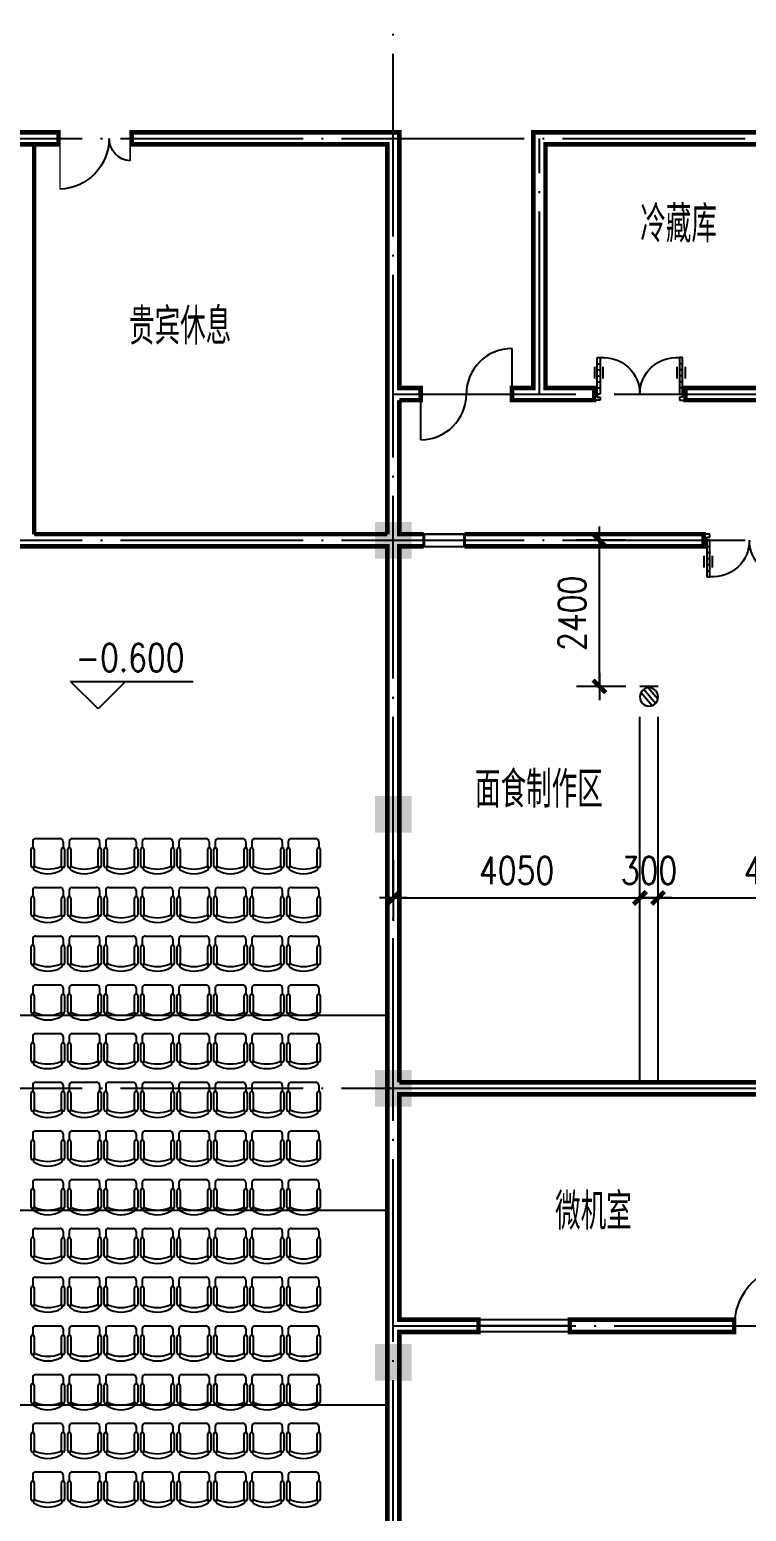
# Model space of a CAD drawing. Extents: x -55219 to 470149, y 494712 to 780039.
# Drawn here: x -26522 to -14747, y 734334 to 758667 of the extents above; entities that cross this region are included whole.
import ezdxf
from ezdxf.enums import TextEntityAlignment as Align

# ---------------------------------------------------------------- set-up
doc = ezdxf.new("R2010")
doc.units = 0
doc.header["$LTSCALE"] = 1500
doc.header["$MEASUREMENT"] = 0
for name, pattern in [('DASHED', [5.25, 4, -1.25]), ('DOTE', [2.42, 2, -0.2, 0.02, -0.2]), ('GPL3', [2, 1, 1])]:
    doc.linetypes.add(name, pattern=pattern)
doc.layers.get('0').update_dxf_attribs({"linetype": 'CONTINUOUS'})
doc.layers.get('DEFPOINTS').update_dxf_attribs({"linetype": 'CONTINUOUS'})
for name, color, linetype in [('COLUMN', 7, 'CONTINUOUS'), ('DOTE', 1, 'DOTE'), ('HA', 141, 'CONTINUOUS'), ('JPXPP', 6, 'DASHED'), ('LVTRY', 6, 'CONTINUOUS'), ('PUB_DIM', 3, 'CONTINUOUS'), ('PUB_TEXT', 7, 'CONTINUOUS'), ('PUB_WALL', 255, 'CONTINUOUS'), ('STAIR', 2, 'CONTINUOUS'), ('WALL', 255, 'CONTINUOUS'), ('WINDOW', 2, 'CONTINUOUS'), ('WINDOW_TEXT', 7, 'CONTINUOUS')]:
    doc.layers.add(name, color=color, linetype=linetype)
doc.styles.add('_HZTXT', font='txt.shx', dxfattribs={"width": 0.8, "bigfont": 'hztxt.shx'})
doc.styles.add('DIM_FONT', font='SIMPLEX.shx', dxfattribs={"width": 0.8})
doc.styles.add('GPSXW', font='txt.shx', dxfattribs={"width": 0.8, "bigfont": 'hztxt.shx'})
doc.styles.add('SIMPLEX', font='SIMPLEX.SHX')
doc.dimstyles.new('AXIS150', dxfattribs={"dimscale": 1.5, "dimtxt": 300, "dimasz": 1, "dimexe": 250, "dimexo": 300, "dimgap": 150, "dimtad": 1, "dimdec": 0, "dimzin": 0, "dimdsep": 46, "dimtxsty": 'DIM_FONT', "dimblk": '_DIMX', "dimcen": 0.09, "dimse1": 1, "dimse2": 1, "dimclrt": 7, "dimadec": 0, "dimazin": 0, "dimtfac": 1, "dimtdec": 0, "dimtix": 1, "dimtmove": 2, "dimatfit": 3, "dimldrblk": '_DIMX', "dimfxl": 1, "dimtolj": 1, "dimtzin": 0, "dimarcsym": 0})
doc.dimstyles.new('DIMB150', dxfattribs={"dimscale": 1.5, "dimtxt": 300, "dimasz": 1, "dimexe": 250, "dimexo": 300, "dimgap": 150, "dimtad": 1, "dimdec": 0, "dimzin": 0, "dimdsep": 46, "dimtxsty": 'DIM_FONT', "dimblk": '_DIMX', "dimcen": 0.09, "dimse2": 1, "dimclrt": 7, "dimadec": 0, "dimazin": 0, "dimtfac": 1, "dimtdec": 0, "dimtix": 1, "dimtmove": 2, "dimatfit": 3, "dimldrblk": '_DIMX', "dimfxl": 1, "dimtolj": 1, "dimtzin": 0, "dimarcsym": 0})
doc.dimstyles.new('DIMN150', dxfattribs={"dimscale": 1.5, "dimtxt": 300, "dimasz": 1, "dimexe": 250, "dimexo": 300, "dimgap": 150, "dimtad": 1, "dimdec": 0, "dimzin": 0, "dimdsep": 46, "dimtxsty": 'DIM_FONT', "dimblk": '_DIMX', "dimcen": 0.09, "dimclrt": 7, "dimadec": 0, "dimazin": 0, "dimtfac": 1, "dimtdec": 0, "dimtix": 1, "dimtmove": 2, "dimatfit": 3, "dimldrblk": '_DIMX', "dimfxl": 1, "dimtolj": 1, "dimtzin": 0, "dimarcsym": 0})

# ---------------------------------------------------------------- blocks, each defined once
blk = doc.blocks.new('A$C10C47CB4')
at = {"layer": 'PUB_DIM'}
for p, q in [((450, 0), (0, 450)), ((0, 450), (900, 450)), ((900, 450), (450, 0)), ((450, 450), (2015, 450))]:
    blk.add_line(p, q, dxfattribs=at)
blk = doc.blocks.new('_FZH')
blk.add_solid([(0.5, 0.5), (0.5, -0.5), (-0.5, 0.5), (-0.5, -0.5)])
blk = doc.blocks.new('_DBLK')
blk.add_line((-0.5, 0), (0, -0.866))
blk.add_arc((-0.5, 0), 1, 300, 0)
at = {"layer": 'WINDOW_TEXT', "style": 'SIMPLEX', "flags": 9}
blk.add_attdef('A', text='', height=1, dxfattribs=at).set_placement((0, 1.5), align=Align.MIDDLE)
blk = doc.blocks.new('_WBLK')
for p, q in [((-0.5, 0.5), (0.5, 0.5)), ((-0.5, 0), (0.5, 0)), ((-0.5, -0.5), (0.5, -0.5))]:
    blk.add_line(p, q)
at = {"layer": 'WINDOW_TEXT', "style": 'SIMPLEX', "flags": 9}
blk.add_attdef('A', text='', height=1, dxfattribs=at).set_placement((0, 1.5), align=Align.MIDDLE)
blk = doc.blocks.new('M_A17ORW')
at = {"const_width": 0.02}
for points in [[(-0.481, -0.001), (-0.481, -0.308)], [(0.481, 0.001), (0.481, -0.691)]]:
    blk.add_lwpolyline(points, dxfattribs=at)
for centre, radius, start, end in [((-0.501, -0.003), 0.307, 274.2492, 0.2101), ((0.505, 0.002), 0.699, 180.2762, 268.0603)]:
    blk.add_arc(centre, radius, start, end)
blk = doc.blocks.new('M_C32CXI')
for p, q in [((-188, 275), (87, 275)), ((212, 250), (112, 250)), ((87, 225), (-188, 225)), ((262, 200), (262, -200)), ((-188, -225), (87, -225)), ((87, -275), (-188, -275)), ((212, -250), (112, -250))]:
    blk.add_line(p, q)
for centre, radius, start, end in [((-188, 250), 25, 90, 270), ((87, 250), 25, 270, 90), ((212, 200), 50, 0, 90), ((111, 0), 426, 148.1092, 211.8908), ((-227, 210), 28.1, 338.7607, 148.1092), ((314, 0), 552, 158.7607, 201.2393), ((-227, -210), 28.1, 211.8908, 21.2393), ((-188, -250), 25, 90, 270), ((87, -250), 25, 270, 90), ((212, -200), 50, 270, 0)]:
    blk.add_arc(centre, radius, start, end)
at = {"width": 0.8, "flags": 9}
for tag in ['XSIZE', 'YSIZE']:
    blk.add_attdef(tag, (0, 0), '', height=0.5, dxfattribs=at)
blk = doc.blocks.new('M_A11UZJ')
for p, q in [((0.5, 0), (0.5, 0.5)), ((-0.5, -0.5), (-0.5, 0))]:
    blk.add_line(p, q)
for centre, start, end in [((-0.5, 0), 0, 0), ((0.5, 0), 90, 180), ((-0.5, 0), 270, 0)]:
    blk.add_arc(centre, 0.5, start, end)
blk = doc.blocks.new('M_A21OEG')
for p, q in [((-0.467, 0), (-0.467, 0.4)), ((-0.467, 0), (-0.467, 0.4)), ((-0.467, 0.4), (-0.433, 0.4)), ((-0.467, 0), (-0.467, 0.4)), ((-0.467, 0.333), (-0.433, 0.333)), ((-0.433, 0.4), (-0.433, 0)), ((-0.433, 0.4), (-0.433, 0)), ((0.433, 0.4), (0.433, 0)), ((0.467, 0.4), (0.433, 0.4)), ((0.467, 0.333), (0.433, 0.333)), ((0.467, 0), (0.467, 0.4)), ((-0.495, 0.3), (-0.495, 0.172)), ((-0.467, 0.267), (-0.433, 0.267)), ((-0.467, 0.2), (-0.433, 0.2)), ((-0.405, 0.3), (-0.405, 0.172)), ((0.405, 0.3), (0.405, 0.172)), ((0.467, 0.267), (0.433, 0.267)), ((0.467, 0.2), (0.433, 0.2)), ((0.495, 0.3), (0.495, 0.172)), ((-0.5, 0), (-0.467, 0)), ((-0.5, -0.067), (-0.5, 0)), ((-0.5, -0.067), (-0.5, 0)), ((-0.467, 0.133), (-0.433, 0.133)), ((-0.467, 0.067), (-0.433, 0.067)), ((-0.467, 0), (-0.467, -0.033)), ((-0.433, 0), (-0.467, 0)), ((-0.433, 0), (-0.467, 0)), ((-0.467, 0), (-0.467, -0.033)), ((-0.433, 0), (-0.467, 0)), ((0.467, 0.133), (0.433, 0.133)), ((0.467, 0.067), (0.433, 0.067)), ((0.433, 0), (0.467, 0)), ((0.467, 0), (0.467, -0.033)), ((0.5, 0), (0.467, 0)), ((0.5, -0.067), (0.5, 0)), ((-0.433, -0.067), (-0.5, -0.067)), ((-0.467, -0.033), (-0.433, -0.033)), ((-0.433, -0.033), (-0.433, -0.067)), ((0.467, -0.033), (0.433, -0.033)), ((0.433, -0.033), (0.433, -0.067)), ((0.433, -0.067), (0.5, -0.067))]:
    blk.add_line(p, q)
for centre, start, end in [((-0.4, 0.001), 359.8007, 94.7805), ((0.4, 0.001), 85.2195, 180.1993)]:
    blk.add_arc(centre, 0.4, start, end)
blk = doc.blocks.new('WST61')
for p, q in [((-0.484, -0.122), (0.051, 0.495)), ((-0.359, -0.351), (0.283, 0.408)), ((-0.154, -0.476), (0.436, 0.233))]:
    blk.add_line(p, q)
blk.add_circle((0, 0), 0.5)
at = {"linetype": 'GPL3', "style": 'GPSXW', "flags": 1}
for tag, p in [('SX1', (0.417, 0.038)), ('SX2', (0.392, -0.134))]:
    blk.add_attdef(tag, p, '', height=0.1, dxfattribs=at)
blk = doc.blocks.new('_DIMX')
blk.add_line((-150, 0), (150, 0))
at = {"const_width": 50}
blk.add_lwpolyline([(-70, -70), (70, 70)], dxfattribs=at)
blk = doc.blocks.new('*D1261')
at = {"color": 0, "linetype": 'ByBlock'}
for p, q in [((-20547, 745031), (-20547, 744033)), ((-20546, 744408), (-16499, 744408))]:
    blk.add_line(p, q, dxfattribs=at)
at = {"layer": 'DEFPOINTS', "color": 0, "linetype": 'ByBlock'}
for p in [(-20547, 745481), (-16497, 745481), (-16497, 744408)]:
    blk.add_point(p, dxfattribs=at)
at = {"color": 0, "linetype": 'ByBlock', "xscale": 1.5, "yscale": 1.5, "zscale": 1.5, "rotation": 180}
blk.add_blockref('_DIMX', (-20547, 744408), dxfattribs=at)
at = {"color": 0, "linetype": 'ByBlock', "xscale": 1.5, "yscale": 1.5, "zscale": 1.5}
blk.add_blockref('_DIMX', (-16497, 744408), dxfattribs=at)
at = {"color": 7, "linetype": 'ByBlock', "insert": (-18522, 744858), "char_height": 450, "attachment_point": 5, "style": 'DIM_FONT'}
blk.add_mtext('\\A1;4050', dxfattribs=at)
blk = doc.blocks.new('*D1262')
at = {"color": 0, "linetype": 'ByBlock'}
for p, q in [((-16499, 744408), (-16500, 744408)), ((-16497, 744408), (-16197, 744408)), ((-16196, 744408), (-16194, 744408))]:
    blk.add_line(p, q, dxfattribs=at)
at = {"layer": 'DEFPOINTS', "color": 0, "linetype": 'ByBlock'}
for p in [(-16497, 745481), (-16197, 745481), (-16197, 744408)]:
    blk.add_point(p, dxfattribs=at)
at = {"color": 0, "linetype": 'ByBlock', "xscale": 1.5, "yscale": 1.5, "zscale": 1.5}
blk.add_blockref('_DIMX', (-16497, 744408), dxfattribs=at)
at = {"color": 0, "linetype": 'ByBlock', "xscale": 1.5, "yscale": 1.5, "zscale": 1.5, "rotation": 180}
blk.add_blockref('_DIMX', (-16197, 744408), dxfattribs=at)
at = {"color": 7, "linetype": 'ByBlock', "insert": (-16347, 744858), "char_height": 450, "attachment_point": 5, "style": 'DIM_FONT'}
blk.add_mtext('\\A1;300', dxfattribs=at)
blk = doc.blocks.new('*D1263')
at = {"color": 0, "linetype": 'ByBlock'}
blk.add_line((-16196, 744408), (-12149, 744408), dxfattribs=at)
at = {"layer": 'DEFPOINTS', "color": 0, "linetype": 'ByBlock'}
for p in [(-16197, 745481), (-12147, 745481), (-12147, 744408)]:
    blk.add_point(p, dxfattribs=at)
at = {"color": 0, "linetype": 'ByBlock', "xscale": 1.5, "yscale": 1.5, "zscale": 1.5, "rotation": 180}
blk.add_blockref('_DIMX', (-16197, 744408), dxfattribs=at)
at = {"color": 0, "linetype": 'ByBlock', "xscale": 1.5, "yscale": 1.5, "zscale": 1.5}
blk.add_blockref('_DIMX', (-12147, 744408), dxfattribs=at)
at = {"color": 7, "linetype": 'ByBlock', "insert": (-14172, 744858), "char_height": 450, "attachment_point": 5, "style": 'DIM_FONT'}
blk.add_mtext('\\A1;4050', dxfattribs=at)
blk = doc.blocks.new('*D1264')
at = {"color": 0, "linetype": 'ByBlock'}
for p, q in [((-16728, 750281), (-17536, 750281)), ((-17161, 747883), (-17161, 750280)), ((-16728, 747881), (-17536, 747881))]:
    blk.add_line(p, q, dxfattribs=at)
at = {"layer": 'DEFPOINTS', "color": 0, "linetype": 'ByBlock'}
for p in [(-17161, 750281), (-16278, 750281), (-16278, 747881)]:
    blk.add_point(p, dxfattribs=at)
at = {"color": 0, "linetype": 'ByBlock', "xscale": 1.5, "yscale": 1.5, "zscale": 1.5}
for p, rotation in [((-17161, 750281), 90), ((-17161, 747881), 270)]:
    blk.add_blockref('_DIMX', p, dxfattribs=dict(at, rotation=rotation))
at = {"color": 7, "linetype": 'ByBlock', "insert": (-17611, 749081), "char_height": 450, "attachment_point": 5, "rotation": 90, "style": 'DIM_FONT'}
blk.add_mtext('\\A1;2400', dxfattribs=at)

msp = doc.modelspace()

# ---------------------------------------------------------------- linework, layer by layer
at = {"layer": 'DOTE'}
for p, q in [((-20547.2, 700819.4), (-20547.2, 771056.2)), ((-39547.2, 756881.4), (22202.8, 756881.4)), ((-18147.2, 752681.4), (-18147.2, 756881.4)), ((-20547.2, 752681.4), (22202.8, 752681.4)), ((-39547.2, 750281.4), (35005.6, 750281.4)), ((-39547.2, 741281.4), (35005.6, 741281.4)), ((-20547.2, 741281.4), (-12147.2, 741281.4)), ((-20547.2, 737381.4), (35005.6, 737381.4))]:
    msp.add_line(p, q, dxfattribs=at)
at = {"layer": 'JPXPP', "color": 4}
for p, q in [((-16497.2, 741381.4), (-16497.2, 747881.4)), ((-16197.2, 747881.4), (-16497.2, 747881.4)), ((-16197.2, 741381.4), (-16197.2, 747881.4))]:
    msp.add_line(p, q, dxfattribs=at)
at = {"layer": 'LVTRY', "const_width": 50}
for points in [[(-20047.2, 750381.4), (-20047.2, 750181.4)], [(-19377.2, 750181.4), (-19377.2, 750381.4)]]:
    msp.add_lwpolyline(points, dxfattribs=at)
at = {"layer": 'PUB_WALL'}
for p, q in [((-24847.2, 756981.4), (-24847.2, 756781.4)), ((-20447.2, 756981.4), (-24847.2, 756981.4)), ((-20447.2, 752781.4), (-20447.2, 756981.4)), ((-24847.2, 756781.4), (-20647.2, 756781.4)), ((-20647.2, 756781.4), (-20647.2, 752781.4)), ((-20647.2, 752781.4), (-20647.2, 750381.4)), ((-20097.2, 752781.4), (-20447.2, 752781.4)), ((-20097.2, 752581.4), (-20097.2, 752781.4)), ((-20447.2, 752581.4), (-20097.2, 752581.4)), ((-20447.2, 750381.4), (-20447.2, 752581.4)), ((-20647.2, 750381.4), (-20854.9, 750381.4)), ((-16547.2, 750381.4), (-20447.2, 750381.4)), ((-20447.2, 750181.4), (-15447.2, 750181.4)), ((-20447.2, 741381.4), (-20447.2, 750181.4)), ((-15447.2, 750381.4), (-16547.2, 750381.4)), ((-15447.2, 750181.4), (-15447.2, 750381.4)), ((-12247.2, 741381.4), (-20447.2, 741381.4))]:
    msp.add_line(p, q, dxfattribs=at)
at = {"layer": 'PUB_WALL', "const_width": 75}
for points in [[(-11287.2, 756981.4), (-12047.2, 756981.4), (-12047.2, 757331.4), (-12247.2, 757331.4), (-12247.2, 756981.4), (-18247.2, 756981.4), (-18247.2, 752781.4), (-18597.2, 752781.4), (-18597.2, 752581.4), (-17247.2, 752581.4), (-17247.2, 752781.4), (-18047.2, 752781.4), (-18047.2, 756781.4), (-12247.2, 756781.4), (-12247.2, 752781.4), (-13047.2, 752781.4)], [(-20447.2, 752581.4), (-20097.2, 752581.4), (-20097.2, 752781.4), (-20447.2, 752781.4), (-20447.2, 756981.4), (-24847.2, 756981.4), (-24847.2, 756781.4), (-20647.2, 756781.4), (-20647.2, 752781.4)], [(-26447.2, 756781.4), (-26047.2, 756781.4), (-26447.2, 756781.4), (-26447.2, 750381.4)], [(-20647.2, 750381.4), (-20647.2, 752781.4)], [(-20047.2, 750381.4), (-20447.2, 750381.4), (-20447.2, 752581.4)], [(-14547.2, 752781.4), (-15747.2, 752781.4), (-15747.2, 752581.4), (-14547.2, 752581.4)], [(-25247.2, 723381.4), (-20647.2, 723381.4), (-20647.2, 750181.4), (-36297.2, 750181.4), (-36297.2, 750381.4), (-35647.2, 750381.4), (-35647.2, 750781.4)], [(-26247.2, 750381.4), (-26447.2, 750381.4), (-20647.2, 750381.4)], [(-19377.2, 750181.4), (-15447.2, 750181.4), (-15447.2, 750381.4), (-16547.2, 750381.4), (-19377.2, 750381.4)], [(-20854.9, 750181.4), (-20647.2, 750181.4)], [(-20447.2, 741381.4), (-20447.2, 750181.4), (-20047.2, 750181.4)], [(-20447.2, 741381.4), (-12247.2, 741381.4), (-12247.2, 748731.4)], [(-20447.2, 714331.4), (-20447.2, 714342.1), (-20447.2, 716742.1), (-20447.2, 737281.4), (-19147.2, 737281.4), (-19147.2, 737481.4), (-20447.2, 737481.4), (-20447.2, 741181.4), (-16747.2, 741181.4), (-12247.2, 741181.4), (-12247.2, 737481.4), (-13947.2, 737481.4), (-13947.2, 737281.4), (-12047.2, 737281.4)]]:
    msp.add_lwpolyline(points, dxfattribs=at)
for points in [[(-26047.2, 756781.4), (-26047.2, 756981.4), (-27047.2, 756981.4), (-27047.2, 756781.4), (-26647.2, 756781.4)], [(-17647.2, 737481.4), (-14947.2, 737481.4), (-14947.2, 737281.4), (-17647.2, 737281.4)]]:
    msp.add_lwpolyline(points, close=True, dxfattribs=at)
at = {"layer": 'STAIR'}
for p, q in [((-38497.2, 742481.4), (-20647.2, 742481.4)), ((-38497.2, 739281.4), (-20647.2, 739281.4)), ((-38497.2, 736081.4), (-20647.2, 736081.4))]:
    msp.add_line(p, q, dxfattribs=at)
at = {"layer": 'WALL'}
for p, q in [((-26047.2, 756981.4), (-27047.2, 756981.4)), ((-26047.2, 756981.4), (-27047.2, 756981.4)), ((-26047.2, 756781.4), (-26047.2, 756981.4)), ((-24847.2, 756781.4), (-24847.2, 756981.4)), ((-20447.2, 756981.4), (-24847.2, 756981.4)), ((-20447.2, 752781.4), (-20447.2, 756981.4)), ((-18247.2, 756981.4), (-18247.2, 752781.4)), ((-18247.2, 756981.4), (-12247.2, 756981.4)), ((-26047.2, 756781.4), (-26447.2, 756781.4)), ((-26447.2, 750381.4), (-26447.2, 756781.4)), ((-26047.2, 756781.4), (-26447.2, 756781.4)), ((-20647.2, 756781.4), (-24847.2, 756781.4)), ((-20647.2, 752781.4), (-20647.2, 756781.4)), ((-18047.2, 756781.4), (-18047.2, 752781.4)), ((-18047.2, 756781.4), (-12247.2, 756781.4)), ((-20647.2, 750381.4), (-20647.2, 752781.4)), ((-20447.2, 752781.4), (-20097.2, 752781.4)), ((-20097.2, 752781.4), (-20097.2, 752581.4)), ((-18597.2, 752781.4), (-18247.2, 752781.4)), ((-18597.2, 752781.4), (-18597.2, 752581.4)), ((-18047.2, 752781.4), (-17247.2, 752781.4)), ((-17247.2, 752781.4), (-17247.2, 752581.4)), ((-15747.2, 752781.4), (-12247.2, 752781.4)), ((-15747.2, 752781.4), (-15747.2, 752581.4)), ((-20447.2, 752581.4), (-20097.2, 752581.4)), ((-20447.2, 750381.4), (-20447.2, 752581.4)), ((-18597.2, 752581.4), (-17247.2, 752581.4)), ((-15747.2, 752581.4), (-8697.2, 752581.4)), ((-36297.2, 750181.4), (-20647.2, 750181.4)), ((-26247.2, 750381.4), (-26447.2, 750381.4)), ((-26447.2, 750381.4), (-20647.2, 750381.4)), ((-20854.9, 750381.4), (-20647.2, 750381.4)), ((-20854.9, 750181.4), (-20647.2, 750181.4)), ((-20647.2, 723381.4), (-20647.2, 750181.4)), ((-20447.2, 750381.4), (-16547.2, 750381.4)), ((-20447.2, 741381.4), (-20447.2, 750181.4)), ((-20447.2, 750181.4), (-15447.2, 750181.4)), ((-16547.2, 750381.4), (-15447.2, 750381.4)), ((-15447.2, 750181.4), (-15447.2, 750381.4)), ((-20447.2, 741381.4), (-12247.2, 741381.4)), ((-20447.2, 741181.4), (-16747.2, 741181.4)), ((-20447.2, 737481.4), (-20447.2, 741181.4)), ((-16747.2, 741181.4), (-12247.2, 741181.4)), ((-19147.2, 737481.4), (-20447.2, 737481.4)), ((-20447.2, 716742.1), (-20447.2, 737281.4)), ((-19147.2, 737281.4), (-20447.2, 737281.4)), ((-19147.2, 737481.4), (-19147.2, 737281.4)), ((-17647.2, 737481.4), (-17647.2, 737281.4)), ((-14947.2, 737481.4), (-17647.2, 737481.4)), ((-14947.2, 737281.4), (-17647.2, 737281.4)), ((-14947.2, 737481.4), (-14947.2, 737281.4))]:
    msp.add_line(p, q, dxfattribs=at)

# ---------------------------------------------------------------- block references
at = {"xscale": -300, "yscale": 300, "zscale": 300}
msp.add_blockref('WST61', (-16347.2, 747708.4), dxfattribs=at)
at = {"layer": 'COLUMN', "xscale": 600, "yscale": 600, "zscale": 600}
for p in [(-20547.2, 750281.4), (-20547.2, 745781.4), (-20547.2, 741281.4), (-20547.2, 736781.4)]:
    msp.add_blockref('_FZH', p, dxfattribs=at)
at = {"layer": 'HA', "extrusion": (0, 0, -1), "xscale": -1, "zscale": -1, "rotation": 270}
for p in [(26221.9, 745119.5), (25621.9, 745119.5), (25021.9, 745119.5), (24421.9, 745119.5), (23821.9, 745119.5), (23221.9, 745119.5), (22621.9, 745119.5), (22021.9, 745119.5), (26221.9, 744319.5), (25621.9, 744319.5), (25021.9, 744319.5), (24421.9, 744319.5), (23821.9, 744319.5), (23221.9, 744319.5), (22621.9, 744319.5), (22021.9, 744319.5), (26221.9, 743519.5), (25621.9, 743519.5), (25021.9, 743519.5), (24421.9, 743519.5), (23821.9, 743519.5), (23221.9, 743519.5), (22621.9, 743519.5), (22021.9, 743519.5), (26221.9, 742719.5), (25621.9, 742719.5), (25021.9, 742719.5), (24421.9, 742719.5), (23821.9, 742719.5), (23221.9, 742719.5), (22621.9, 742719.5), (22021.9, 742719.5), (26221.9, 741919.5), (25621.9, 741919.5), (25021.9, 741919.5), (24421.9, 741919.5), (23821.9, 741919.5), (23221.9, 741919.5), (22621.9, 741919.5), (22021.9, 741919.5), (26221.9, 741119.5), (25621.9, 741119.5), (25021.9, 741119.5), (24421.9, 741119.5), (23821.9, 741119.5), (23221.9, 741119.5), (22621.9, 741119.5), (22021.9, 741119.5), (26221.9, 740319.5), (25621.9, 740319.5), (25021.9, 740319.5), (24421.9, 740319.5), (23821.9, 740319.5), (23221.9, 740319.5), (22621.9, 740319.5), (22021.9, 740319.5), (26221.9, 739519.5), (25621.9, 739519.5), (25021.9, 739519.5), (24421.9, 739519.5), (23821.9, 739519.5), (23221.9, 739519.5), (22621.9, 739519.5), (22021.9, 739519.5), (26221.9, 738719.5), (25621.9, 738719.5), (25021.9, 738719.5), (24421.9, 738719.5), (23821.9, 738719.5), (23221.9, 738719.5), (22621.9, 738719.5), (22021.9, 738719.5), (26221.9, 737919.5), (25621.9, 737919.5), (25021.9, 737919.5), (24421.9, 737919.5), (23821.9, 737919.5), (23221.9, 737919.5), (22621.9, 737919.5), (22021.9, 737919.5), (26221.9, 737119.5), (25621.9, 737119.5), (25021.9, 737119.5), (24421.9, 737119.5), (23821.9, 737119.5), (23221.9, 737119.5), (22621.9, 737119.5), (22021.9, 737119.5), (26221.9, 736319.5), (25621.9, 736319.5), (25021.9, 736319.5), (24421.9, 736319.5), (23821.9, 736319.5), (23221.9, 736319.5), (22621.9, 736319.5), (22021.9, 736319.5), (26221.9, 735519.5), (25621.9, 735519.5), (25021.9, 735519.5), (24421.9, 735519.5), (23821.9, 735519.5), (23221.9, 735519.5), (22621.9, 735519.5), (22021.9, 735519.5), (26221.9, 734719.5), (25621.9, 734719.5), (25021.9, 734719.5), (24421.9, 734719.5), (23821.9, 734719.5), (23221.9, 734719.5), (22621.9, 734719.5), (22021.9, 734719.5)]:
    msp.add_blockref('M_C32CXI', p, dxfattribs=at)
at = {"layer": 'LVTRY'}
msp.add_blockref('A$C10C47CB4', (-25847.8, 747512.2), dxfattribs=at)
at = {"layer": 'WINDOW'}
for name, p, xscale, yscale, zscale in [('M_A17ORW', (-25447.2, 756881.4), -1200, 1200, 1200), ('M_A11UZJ', (-19347.2, 752681.4), 1500, 1500, 1500), ('M_A21OEG', (-14697.2, 750281.4), 1500, -1500, 1500)]:
    msp.add_blockref(name, p, dxfattribs=dict(at, xscale=xscale, yscale=yscale, zscale=zscale))
at = {"layer": 'WINDOW', "rotation": 180}
for name, p, xscale, yscale, zscale in [('M_A21OEG', (-16497.2, 752681.4), 1500, -1500, 1500), ('_DBLK', (-14447.2, 737381.4), 1000, 1000, 1000), ('_WBLK', (-18397.2, 737381.4), 1500, 200, 1500)]:
    msp.add_blockref(name, p, dxfattribs=dict(at, xscale=xscale, yscale=yscale, zscale=zscale))

# ---------------------------------------------------------------- texts
at = {"layer": 'PUB_DIM', "style": 'DIM_FONT', "width": 0.8}
msp.add_text('-0.600', height=450, dxfattribs=at).set_placement((-24871.3, 748353), align=Align.MIDDLE)
at = {"layer": 'PUB_TEXT', "style": '_HZTXT', "width": 0.7}
for s, p in [('冷藏库 ', (-16491, 755172.9)), ('贵宾休息', (-24889, 753495.1)), ('面食制作区', (-19205.9, 745889.1)), ('微机室', (-17889, 738959.8))]:
    msp.add_text(s, height=600, dxfattribs=at).set_placement(p)

# ---------------------------------------------------------------- dimensions: what is measured, and where the dimension line sits
at = {"layer": 'LVTRY'}
dim = msp.add_linear_dim(base=(-17161, 750281.4), p1=(-16277.7, 747881.4), p2=(-16277.7, 750281.4), angle=90, dimstyle='DIMN150', dxfattribs=at)
dim.commit()
dim.dimension.update_dxf_attribs({"geometry": '*D1264', "text_midpoint": (-17611, 749081.4)})
for base, p1, p2, dimstyle, picture, middle in [((-16497.2, 744408), (-20547.2, 745481.4), (-16497.2, 745481.4), 'DIMB150', '*D1261', (-18522.2, 744858)), ((-16197.2, 744408), (-16497.2, 745481.4), (-16197.2, 745481.4), 'AXIS150', '*D1262', (-16347.2, 744858)), ((-12147.2, 744408), (-16197.2, 745481.4), (-12147.2, 745481.4), 'AXIS150', '*D1263', (-14172.2, 744858))]:
    dim = msp.add_linear_dim(base=base, p1=p1, p2=p2, dimstyle=dimstyle, dxfattribs=at)
    dim.commit()
    dim.dimension.update_dxf_attribs({"geometry": picture, "text_midpoint": middle})

doc.saveas('drawing.dxf')
